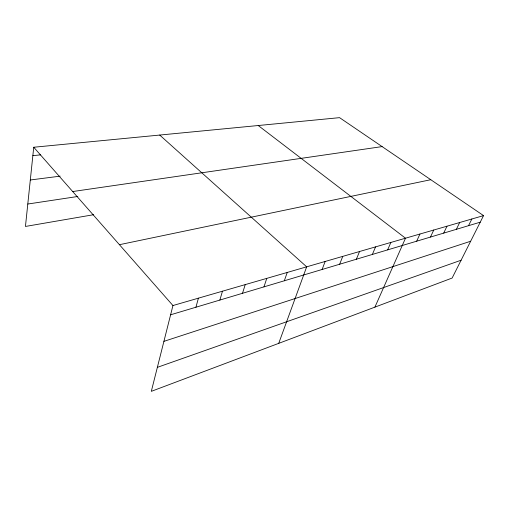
<?xml version="1.0" encoding="UTF-8"?>
<svg xmlns="http://www.w3.org/2000/svg" width="509" height="509" viewBox="0 0 509 509"><rect width="100%" height="100%" fill="white"/><g stroke="black" fill="none" stroke-linecap="round" stroke-linejoin="round"><path stroke-width="0.76" d="M33.734 147.247L172.939 305.54L151.313 391.345L452.132 278.041L483.55 215.612L339.56 117.655L33.734 147.247L25.45 226.448L93.611 214.709M195.933 307.226L198.415 298.159M219.856 300.068L222.471 291.199M242.5 293.292L245.23 284.607M263.961 286.872L266.786 278.366M284.327 280.783L287.241 272.449M278.716 343.359L306.673 266.824L159.705 135.057M322.108 269.484L325.156 261.473M339.656 264.235L342.754 256.377M356.389 259.227L359.539 251.516M372.372 254.449L375.553 246.878M387.648 249.874L390.861 242.449M374.91 307.131L405.501 238.206L258.235 125.526M416.674 241.196L419.938 234.032M430.474 237.067L433.751 230.03M443.695 233.109L446.985 226.2M456.376 229.317L459.672 222.522M468.547 225.678L471.849 218.997M157.357 367.352L461.103 260.22M163.911 341.361L470.653 241.241M170.61 314.797L480.248 222.178M172.939 305.54L483.55 215.612M119.437 244.695L430.786 179.715M27.798 204.026L77.82 196.474M72.692 191.543L382.106 146.598M30.311 179.982L60.17 176.152M32.856 155.665L40.599 154.851"/></g></svg>
